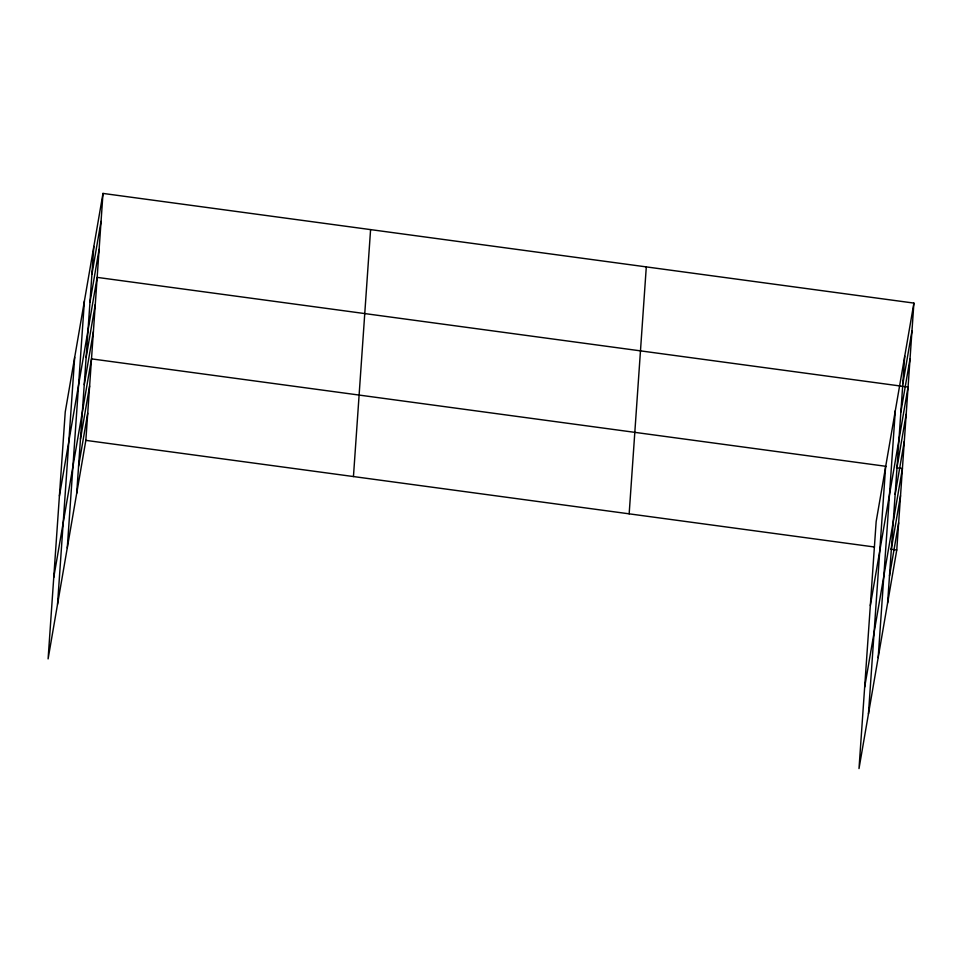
<?xml version="1.0" encoding="UTF-8"?>
<svg xmlns="http://www.w3.org/2000/svg" width="962" height="962" viewBox="0 0 962 962"><rect width="100%" height="100%" fill="white"/><g stroke="black" fill="none" stroke-linecap="round" stroke-linejoin="round"><path stroke-width="1.44" d="M57.54 604.268L74.675 357.335M67.268 547.979L84.403 301.034M76.695 493.326L93.843 246.392M102.994 193.422L65.236 411.976L48.1 658.91L85.846 440.368L102.994 193.422L913.9 303.09L896.764 550.023L859.006 768.578L876.154 521.632L913.9 303.09M353.451 476.551L370.586 229.605M629.16 513.84L646.296 266.895M868.446 713.936L885.593 466.991M878.174 657.635L895.309 410.702M887.613 602.994L904.749 356.048M91.895 274.374L101.046 221.404M89.959 302.357L99.11 249.398M59.416 495.935L97.162 277.381L908.068 387.049L870.321 605.603M86.123 357.515L95.274 304.545M84.247 384.68L93.386 331.71M53.752 577.428L91.51 358.874L886.062 466.329M80.471 439.009L89.622 386.039M78.583 466.173L87.734 413.203M902.813 384.042L911.952 331.072M900.865 412.025L910.016 359.054M897.041 467.183L906.192 414.213M895.153 494.336L904.304 441.378M864.67 687.084L902.416 468.53L896.476 467.736M891.377 548.665L900.528 495.695M889.501 575.829L898.652 522.859M85.846 440.368L874.458 547.005M890.812 549.218L896.764 550.023"/></g></svg>
